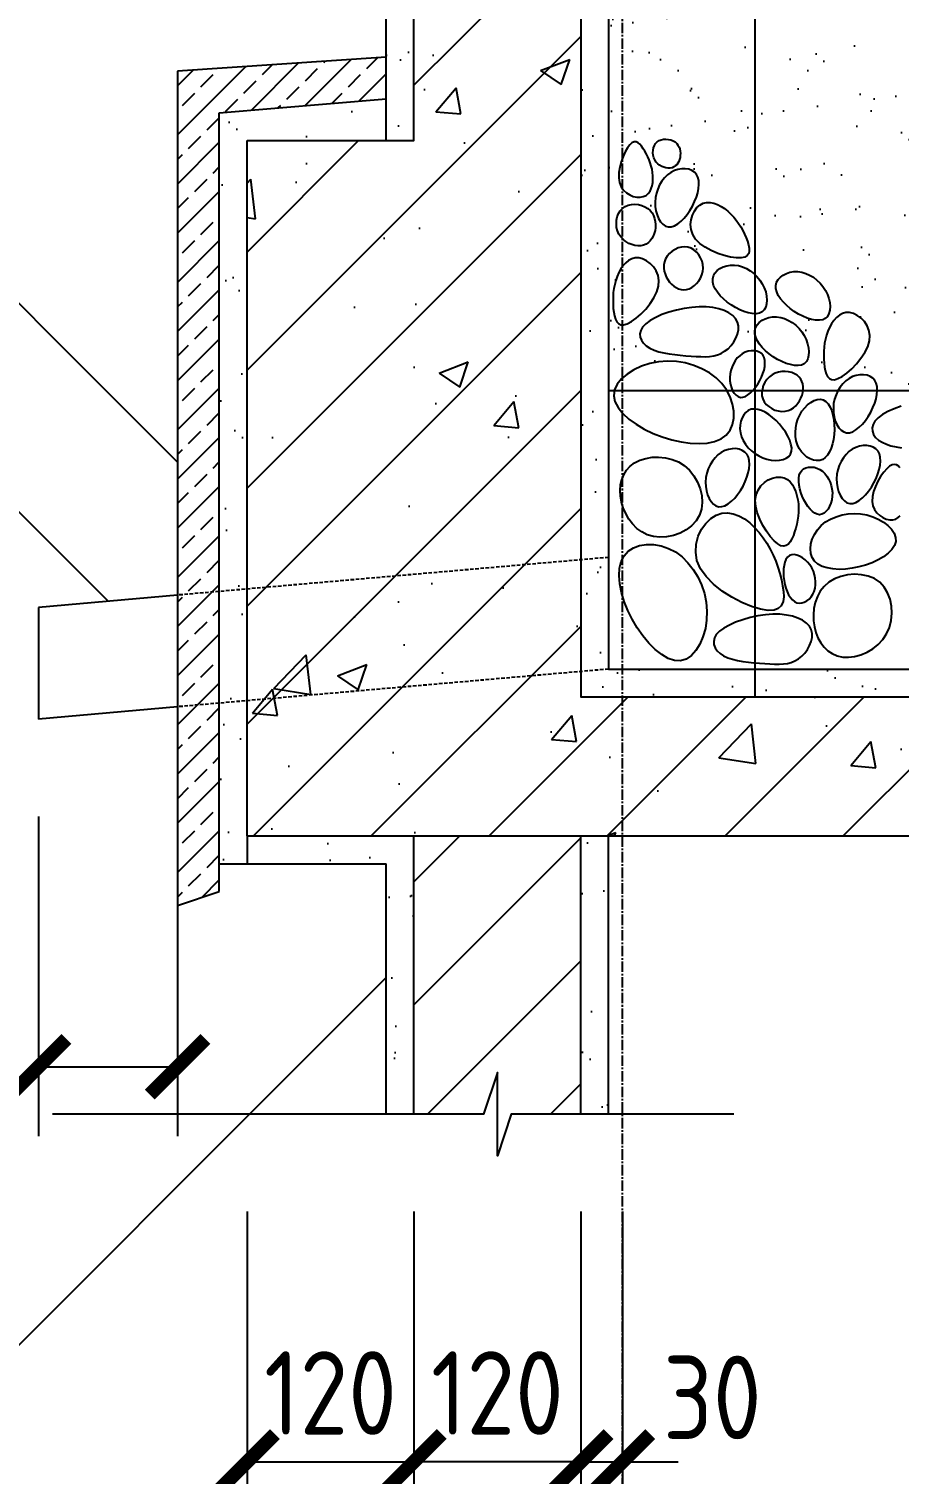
# Model space of a CAD drawing. Extents: x 105561 to 193510, y -55932 to 89115.
# Drawn here: x 110392 to 111018, y -7795 to -6756 of the extents above; entities that cross this region are included whole.
import ezdxf

# ---------------------------------------------------------------- set-up
doc = ezdxf.new("R2010")
doc.units = 0
doc.header["$LTSCALE"] = 10
doc.header["$MEASUREMENT"] = 0
doc.header["$PDMODE"] = 3
doc.linetypes.add('CENTER2', pattern=[1.125, 0.75, -0.125, 0.125, -0.125])
doc.linetypes.add('HIDDEN', pattern=[0.375, 0.25, -0.125])
doc.layers.get('0').update_dxf_attribs({"linetype": 'CONTINUOUS'})
doc.layers.get('DEFPOINTS').update_dxf_attribs({"linetype": 'CONTINUOUS'})
for name, color, linetype in [('填充', 8, 'CONTINUOUS'), ('标注', 7, 'CONTINUOUS'), ('结构', 5, 'CONTINUOUS'), ('轴线', 6, 'CENTER2'), ('门窗楼梯', 7, 'CONTINUOUS')]:
    doc.layers.add(name, color=color, linetype=linetype)
doc.styles.add('GB', font='gbenor.shx', dxfattribs={"bigfont": 'gbcbig.shx'})
doc.dimstyles.new('20', dxfattribs={"dimscale": 20, "dimtxt": 3, "dimasz": 2, "dimexe": 2.5, "dimexo": 3.5, "dimgap": 1, "dimtad": 1, "dimdec": 0, "dimzin": 12, "dimtxsty": 'GB', "dimblk1": 'ARCHTICK', "dimblk2": 'ARCHTICK', "dimsah": 1, "dimcen": 1, "dimclrd": 256, "dimclre": 256, "dimazin": 3, "dimtfac": 1, "dimtdec": 4, "dimtmove": 0, "dimatfit": 3, "dimtolj": 1})
pattern_1 = [(37.5, (132467.31, -950.55), (-1.8898, 57.80471), [0, -45.6, 0, -51, 0, -48.75]), (7.5, (132467.31, -950.55), (53.0933, 84.66438), [0, -24.6, 0, -41.1, 0, -15.75]), (327.5, (132430.41, -950.55), (93.42426, 0.16977), [0, -15, 0, -54, 0, -70.5]), (317.5, (132430.41, -950.55), (90.1838, 26.33027), [0, -7.5, 0, -35.4, 0, -40.5])]

# ---------------------------------------------------------------- blocks, each defined once
blk = doc.blocks.new('_ARCHTICK')
at = {"color": 0, "linetype": 'BYBLOCK', "const_width": 0.25}
blk.add_lwpolyline([(-0.5, -0.5), (0.5, 0.5)], dxfattribs=at)
blk = doc.blocks.new('*D283')
at = {"linetype": 'BYBLOCK'}
for p, q in [((110789.3, -7606), (110789.3, -7836)), ((110819.3, -7606), (110819.3, -7836)), ((110789.3, -7786), (110749.3, -7786)), ((110789.3, -7786), (110819.3, -7786)), ((110789.3, -7786), (110819.3, -7786)), ((110819.3, -7786), (110859.3, -7786))]:
    blk.add_line(p, q, dxfattribs=at)
at = {"layer": 'DEFPOINTS', "color": 0, "linetype": 'BYBLOCK'}
for p in [(110789.3, -7536), (110819.3, -7536), (110819.3, -7786)]:
    blk.add_point(p, dxfattribs=at)
at = {"linetype": 'BYBLOCK', "xscale": 40, "yscale": 40, "zscale": 40}
blk.add_blockref('_ARCHTICK', (110789.3, -7786), dxfattribs=at)
at = {"linetype": 'BYBLOCK', "xscale": 40, "yscale": 40, "zscale": 40, "rotation": 180}
blk.add_blockref('_ARCHTICK', (110819.3, -7786), dxfattribs=at)
at = {"color": 0, "linetype": 'BYBLOCK', "insert": (110883.9, -7739.7), "char_height": 60, "attachment_point": 5, "style": 'GB'}
blk.add_mtext('\\A1;30', dxfattribs=at)
blk = doc.blocks.new('*D284')
at = {"linetype": 'BYBLOCK'}
for p, q in [((110549.3, -7606), (110549.3, -7836)), ((110669.3, -7606), (110669.3, -7836)), ((110549.3, -7786), (110669.3, -7786))]:
    blk.add_line(p, q, dxfattribs=at)
at = {"layer": 'DEFPOINTS', "color": 0, "linetype": 'BYBLOCK'}
for p in [(110549.3, -7536), (110669.3, -7536), (110669.3, -7786)]:
    blk.add_point(p, dxfattribs=at)
at = {"linetype": 'BYBLOCK', "xscale": 40, "yscale": 40, "zscale": 40, "rotation": 180}
blk.add_blockref('_ARCHTICK', (110549.3, -7786), dxfattribs=at)
at = {"linetype": 'BYBLOCK', "xscale": 40, "yscale": 40, "zscale": 40}
blk.add_blockref('_ARCHTICK', (110669.3, -7786), dxfattribs=at)
at = {"color": 0, "linetype": 'BYBLOCK', "insert": (110609.3, -7736.5), "char_height": 60, "attachment_point": 5, "style": 'GB'}
blk.add_mtext('\\A1;120', dxfattribs=at)
blk = doc.blocks.new('*D285')
at = {"linetype": 'BYBLOCK'}
for p, q in [((110669.3, -7606), (110669.3, -7836)), ((110789.3, -7606), (110789.3, -7836)), ((110789.3, -7786), (110669.3, -7786))]:
    blk.add_line(p, q, dxfattribs=at)
at = {"layer": 'DEFPOINTS', "color": 0, "linetype": 'BYBLOCK'}
for p in [(110669.3, -7536), (110789.3, -7536), (110669.3, -7786)]:
    blk.add_point(p, dxfattribs=at)
at = {"linetype": 'BYBLOCK', "xscale": 40, "yscale": 40, "zscale": 40, "rotation": 180}
blk.add_blockref('_ARCHTICK', (110669.3, -7786), dxfattribs=at)
at = {"linetype": 'BYBLOCK', "xscale": 40, "yscale": 40, "zscale": 40}
blk.add_blockref('_ARCHTICK', (110789.3, -7786), dxfattribs=at)
at = {"color": 0, "linetype": 'BYBLOCK', "insert": (110729.3, -7736.5), "char_height": 60, "attachment_point": 5, "style": 'GB'}
blk.add_mtext('\\A1;120', dxfattribs=at)
blk = doc.blocks.new('*D286')
at = {"linetype": 'BYBLOCK'}
for p, q in [((110399.3, -7321.9), (110399.3, -7551.9)), ((110499.3, -7321.9), (110499.3, -7551.9)), ((110399.3, -7501.9), (110499.3, -7501.9))]:
    blk.add_line(p, q, dxfattribs=at)
at = {"layer": 'DEFPOINTS', "color": 0, "linetype": 'BYBLOCK'}
for p in [(110399.3, -7251.9), (110499.3, -7251.9), (110499.3, -7501.9)]:
    blk.add_point(p, dxfattribs=at)
at = {"linetype": 'BYBLOCK', "xscale": 40, "yscale": 40, "zscale": 40, "rotation": 180}
blk.add_blockref('_ARCHTICK', (110399.3, -7501.9), dxfattribs=at)
at = {"linetype": 'BYBLOCK', "xscale": 40, "yscale": 40, "zscale": 40}
blk.add_blockref('_ARCHTICK', (110499.3, -7501.9), dxfattribs=at)
at = {"color": 0, "linetype": 'BYBLOCK', "insert": (110327.8, -7452.4), "char_height": 60, "attachment_point": 5, "style": 'GB'}
blk.add_mtext('\\A1;100', dxfattribs=at)

msp = doc.modelspace()

# ---------------------------------------------------------------- hatches: boundary and pattern name
at = {"layer": '填充'}
h = msp.add_hatch(dxfattribs=at)
h.set_pattern_fill('AR-SAND,_O', color=1, scale=30)
h.set_pattern_definition(pattern_1)
h.paths.add_polyline_path([(110809.3, -6416), (110649.3, -6406), (110649.3, -6836), (110669.3, -6836), (110669.3, -6436), (110789.3, -6436), (110789.3, -7236), (111152.6, -7236), (111152.6, -7216), (110809.3, -7216)])
h.paths.add_polyline_path([(110669.3, -7336), (110549.3, -7336), (110549.3, -7356), (110649.3, -7356), (110649.3, -7536), (110669.3, -7536)])
h.paths.add_polyline_path([(110789.3, -7536), (110809.3, -7536), (110809.3, -7336), (110789.3, -7336)])
h = msp.add_hatch(dxfattribs=at)
h.set_pattern_fill('钢筋混凝土', color=256, scale=30, style=0)
h.set_pattern_definition([(45, (132467.31, -950.55), (-42.4264, 42.4264), []), (50, (132467.3, -950.55), (215.178, -18.8256), [22.5, -247.5]), (355, (132467.3, -950.55), (-41.6254, 225.6576), [18, -198]), (100.4514, (132485.24, -952.12), (173.5528, 206.8319), [19.122, -210.3426]), (46.1842, (132467.3, -890.55), (320.1723, -49.6557), [33.75, -371.25]), (96.6356, (132494, -894.7), (280.399, 292.2354), [28.683, -315.514]), (351.1842, (132467.3, -890.55), (280.3986, 292.2356), [27, -297]), (21, (132497.3, -905.55), (179.0721, -120.7857), [22.5, -247.5]), (326, (132497.3, -905.55), (72.9946, 217.545), [18, -198]), (71.4514, (132512.23, -915.61), (252.0668, 96.7591), [19.122, -210.3426]), (37.5, (132467.31, -950.55), (3.64796, 99.86816), [0, -195.6, 0, -201, 0, -198.75]), (7.5, (132467.31, -950.55), (78.92086, 118.3235), [0, -114.6, 0, -191.1, 0, -75.75]), (327.5, (132400.41, -950.55), (160.14673, -6.76646), [0, -75, 0, -234, 0, -310.5]), (317.5, (132370.41, -950.55), (174.95585, 30.0315), [0, -97.5, 0, -155.4, 0, -220.5])])
h.paths.add_polyline_path([(110789.3, -6436), (110669.3, -6436), (110669.3, -6836), (110549.3, -6836), (110549.3, -7336), (111152.6, -7336), (111152.6, -7236), (110789.3, -7236)])
h = msp.add_hatch(dxfattribs=at)
h.set_pattern_fill('AR-SAND,_O', color=256, scale=30)
h.set_pattern_definition(pattern_1)
h.paths.add_polyline_path([(111152.6, -6516), (110809.3, -6516), (110809.3, -7016), (110813.5, -7016), (110813.6, -7015.2), (110815.5, -7011.2), (110818.5, -7007.3), (110822.6, -7003.9), (110827.4, -7000.8), (110833, -6998.2), (110839, -6996.3), (110845.2, -6995.1), (110851.7, -6994.6), (110858.1, -6994.9), (110864.5, -6995.9), (110870.6, -6997.7), (110876.4, -7000), (110881.8, -7003), (110886.6, -7006.6), (110890.8, -7010.7), (110894.2, -7015.3), (110894.5, -7016), (110898.6, -7016), (110897.6, -7013.7), (110897, -7011.3), (110896.6, -7008.8), (110896.5, -7006.3), (110896.7, -7003.7), (110897.3, -7001.2), (110898.1, -6998.7), (110899.1, -6996.4), (110900.4, -6994.3), (110901.9, -6992.3), (110903.7, -6990.7), (110905.5, -6989.3), (110907.6, -6988.2), (110909.7, -6987.5), (110911.8, -6987.2), (110913.9, -6987.1), (110915.9, -6987.4), (110917.7, -6988.1), (110919.2, -6989.1), (110920.4, -6990.4), (110921.2, -6992), (110921.7, -6994), (110921.8, -6996.1), (110921.6, -6998.5), (110921.1, -7001), (110920.3, -7003.5), (110919.3, -7006.1), (110918, -7008.6), (110916.6, -7011.1), (110915, -7013.4), (110913.2, -7015.5), (110912.7, -7016), (110919.7, -7016), (110919.9, -7014.6), (110920.6, -7012.2), (110921.8, -7009.9), (110923.2, -7007.7), (110925, -7005.9), (110927, -7004.3), (110929.2, -7003.2), (110931.5, -7002.4), (110933.9, -7002), (110936.4, -7001.9), (110938.7, -7002.2), (110941, -7002.7), (110943, -7003.6), (110944.9, -7004.7), (110946.3, -7006), (110947.5, -7007.5), (110948.4, -7009.2), (110949, -7011), (110949.3, -7013), (110949.3, -7015), (110949.2, -7016), (110974.2, -7016), (110975.9, -7013.3), (110977.8, -7010.9), (110979.9, -7008.8), (110982.3, -7007), (110984.8, -7005.7), (110987.4, -7004.8), (110990.1, -7004.4), (110992.7, -7004.3), (110995.2, -7004.7), (110997.4, -7005.5), (110999.3, -7006.8), (111000.8, -7008.4), (111001.8, -7010.5), (111002.4, -7012.9), (111002.5, -7015.6), (111002.5, -7016), (111152.6, -7016), (111152.6, -6946), (111122.6, -6936), (111182.6, -6936), (111152.6, -6926)])
h.paths.add_polyline_path([(110859.2, -6839.2), (110860, -6840.6), (110860.5, -6842), (110860.8, -6843.5), (110861, -6845.1), (110860.9, -6846.7), (110860.7, -6848.2), (110860.3, -6849.6), (110859.8, -6851), (110859.1, -6852.2), (110858.3, -6853.3), (110857.3, -6854.2), (110856.2, -6854.9), (110855, -6855.5), (110853.6, -6855.8), (110852.1, -6855.8), (110850.6, -6855.6), (110849, -6855.2), (110847.5, -6854.5), (110846, -6853.7), (110844.7, -6852.6), (110843.5, -6851.4), (110842.5, -6849.9), (110841.8, -6848.3), (110841.4, -6846.5), (110841.2, -6844.7), (110841.3, -6842.9), (110841.7, -6841.2), (110842.3, -6839.6), (110843.1, -6838.1), (110844.3, -6836.9), (110845.6, -6836), (110847.2, -6835.4), (110848.9, -6835), (110850.6, -6834.9), (110852.4, -6835.1), (110854.1, -6835.5), (110855.7, -6836.1), (110857.1, -6836.9), (110858.3, -6838)], flags=16)
h.paths.add_polyline_path([(110872.6, -6860.3), (110873.6, -6862.4), (110874.2, -6864.8), (110874.3, -6867.5), (110874.1, -6870.4), (110873.5, -6873.5), (110872.5, -6876.7), (110871.2, -6879.9), (110869.6, -6883.1), (110867.8, -6886.2), (110865.8, -6889.1), (110863.6, -6891.7), (110861.4, -6894), (110859, -6895.8), (110856.7, -6897.2), (110854.4, -6897.9), (110852.2, -6898), (110850.2, -6897.4), (110848.3, -6896.2), (110846.7, -6894.3), (110845.3, -6892.1), (110844.2, -6889.4), (110843.3, -6886.5), (110842.9, -6883.4), (110842.7, -6880.2), (110843, -6877), (110843.7, -6873.8), (110844.7, -6870.8), (110846, -6867.9), (110847.6, -6865.2), (110849.5, -6862.8), (110851.7, -6860.7), (110854, -6858.9), (110856.6, -6857.6), (110859.2, -6856.7), (110861.9, -6856.3), (110864.5, -6856.2), (110867, -6856.6), (110869.2, -6857.4), (110871.1, -6858.6)], flags=16)
h.paths.add_polyline_path([(110895, -6886.7), (110897.2, -6888.8), (110899.3, -6891), (110901.1, -6893.3), (110902.8, -6895.7), (110904.4, -6898.1), (110905.8, -6900.7), (110907.1, -6903.3), (110908.2, -6905.8), (110909.2, -6908.4), (110910, -6910.9), (110910.5, -6913.3), (110910.5, -6915.4), (110910.1, -6917.2), (110909, -6918.7), (110907.2, -6919.7), (110904.6, -6920.3), (110901.2, -6920.3), (110897.1, -6919.7), (110892.5, -6918.6), (110887.8, -6917.1), (110883.2, -6915.1), (110878.8, -6912.7), (110875, -6910), (110871.9, -6906.9), (110869.9, -6903.5), (110868.7, -6900), (110868.3, -6896.4), (110868.7, -6892.9), (110869.6, -6889.6), (110871, -6886.7), (110872.9, -6884.2), (110875, -6882.3), (110877.3, -6881), (110879.8, -6880.5), (110882.4, -6880.5), (110885, -6881), (110887.6, -6881.9), (110890.2, -6883.3), (110892.7, -6884.9)], flags=16)
h.paths.add_polyline_path([(110953.9, -6932.7), (110956.6, -6934.3), (110959.2, -6936.3), (110961.5, -6938.5), (110963.5, -6941), (110965.3, -6943.7), (110966.7, -6946.6), (110967.7, -6949.5), (110968.4, -6952.5), (110968.6, -6955.4), (110968.4, -6958), (110967.8, -6960.4), (110966.8, -6962.4), (110965.2, -6963.9), (110963.3, -6964.8), (110960.9, -6965.2), (110958.2, -6965.1), (110955.3, -6964.6), (110952.2, -6963.6), (110949.1, -6962.3), (110945.9, -6960.7), (110942.9, -6958.9), (110940, -6956.8), (110937.4, -6954.5), (110935, -6952.2), (110933, -6949.7), (110931.4, -6947.3), (110930.3, -6944.8), (110929.7, -6942.4), (110929.6, -6940.1), (110930.2, -6937.9), (110931.3, -6935.9), (110932.9, -6934.2), (110934.8, -6932.7), (110937.2, -6931.5), (110939.7, -6930.7), (110942.5, -6930.2), (110945.4, -6930.2), (110948.3, -6930.6), (110951.1, -6931.5)], flags=16)
h.paths.add_polyline_path([(110834.3, -6841.8), (110835.5, -6843.7), (110836.6, -6845.7), (110837.6, -6847.7), (110838.5, -6849.9), (110839.3, -6852.1), (110840, -6854.3), (110840.6, -6856.6), (110841, -6858.9), (110841.2, -6861.3), (110841.2, -6863.7), (110841.1, -6866.1), (110840.7, -6868.4), (110840, -6870.5), (110839.1, -6872.4), (110837.8, -6874.1), (110836.3, -6875.4), (110834.3, -6876.2), (110832.1, -6876.7), (110829.6, -6876.6), (110827, -6876.1), (110824.5, -6875.1), (110822.1, -6873.6), (110820, -6871.7), (110818.3, -6869.2), (110817.2, -6866.2), (110816.7, -6862.8), (110816.8, -6859), (110817.4, -6855.1), (110818.4, -6851.2), (110819.7, -6847.4), (110821.2, -6844), (110822.9, -6841.2), (110824.5, -6839), (110826.1, -6837.6), (110827.7, -6837), (110829.1, -6837), (110830.5, -6837.6), (110831.8, -6838.6), (110833.1, -6840.1)], flags=16)
h.paths.add_polyline_path([(110985.4, -6960.4), (110988.2, -6961.7), (110990.9, -6963.7), (110993.3, -6966.1), (110995.2, -6969.1), (110996.6, -6972.4), (110997.2, -6976.1), (110996.9, -6980), (110995.7, -6984.2), (110993.6, -6988.4), (110990.8, -6992.5), (110987.6, -6996.5), (110984.2, -7000), (110980.7, -7003.1), (110977.3, -7005.5), (110974.3, -7007.1), (110971.8, -7007.9), (110969.7, -7007.8), (110968.1, -7007), (110966.8, -7005.6), (110965.8, -7003.7), (110965.1, -7001.4), (110964.7, -6998.8), (110964.4, -6996.1), (110964.2, -6993.2), (110964.1, -6990.4), (110964.1, -6987.5), (110964.4, -6984.5), (110964.7, -6981.6), (110965.3, -6978.7), (110966.1, -6975.8), (110967.1, -6973), (110968.3, -6970.3), (110969.7, -6967.7), (110971.4, -6965.3), (110973.3, -6963.2), (110975.3, -6961.5), (110977.6, -6960.3), (110980, -6959.7), (110982.7, -6959.7)], flags=16)
h.paths.add_polyline_path([(110911.2, -6929.6), (110913.7, -6931.6), (110916, -6933.8), (110918.1, -6936.3), (110919.8, -6939), (110921.2, -6941.8), (110922.3, -6944.8), (110922.9, -6947.8), (110923.1, -6950.7), (110923, -6953.3), (110922.4, -6955.7), (110921.3, -6957.7), (110919.8, -6959.2), (110917.8, -6960.1), (110915.4, -6960.5), (110912.7, -6960.4), (110909.8, -6959.9), (110906.7, -6958.9), (110903.6, -6957.6), (110900.5, -6956), (110897.4, -6954.1), (110894.6, -6952.1), (110891.9, -6949.8), (110889.6, -6947.5), (110887.6, -6945), (110886, -6942.5), (110884.8, -6940.1), (110884.2, -6937.7), (110884.2, -6935.4), (110884.7, -6933.2), (110885.8, -6931.2), (110887.4, -6929.5), (110889.4, -6928), (110891.7, -6926.8), (110894.3, -6926), (110897, -6925.5), (110899.9, -6925.5), (110902.8, -6925.9), (110905.7, -6926.8), (110908.5, -6928)], flags=16)
h.paths.add_polyline_path([(110870.7, -6914.5), (110872.6, -6916.2), (110874.2, -6918.1), (110875.5, -6920.4), (110876.5, -6922.7), (110877.1, -6925.2), (110877.3, -6927.7), (110877.1, -6930.2), (110876.4, -6932.6), (110875.4, -6934.8), (110874.2, -6936.9), (110872.6, -6938.8), (110871, -6940.3), (110869.1, -6941.6), (110867.2, -6942.5), (110865.3, -6943.1), (110863.4, -6943.2), (110861.5, -6943), (110859.6, -6942.5), (110857.9, -6941.7), (110856.2, -6940.6), (110854.6, -6939.3), (110853.2, -6937.7), (110851.9, -6935.9), (110850.8, -6934), (110849.9, -6931.9), (110849.3, -6929.8), (110849, -6927.6), (110849.1, -6925.4), (110849.5, -6923.2), (110850.3, -6921.1), (110851.5, -6919.1), (110853.1, -6917.2), (110855, -6915.6), (110857.1, -6914.2), (110859.3, -6913.2), (110861.7, -6912.5), (110864.1, -6912.3), (110866.4, -6912.5), (110868.7, -6913.3)], flags=16)
h.paths.add_polyline_path([(110839.2, -6886.2), (110840.6, -6887.9), (110841.7, -6889.9), (110842.4, -6891.9), (110842.9, -6894.1), (110843.1, -6896.4), (110843, -6898.6), (110842.7, -6900.7), (110842.2, -6902.8), (110841.4, -6904.7), (110840.5, -6906.5), (110839.3, -6908), (110837.9, -6909.3), (110836.3, -6910.4), (110834.5, -6911.1), (110832.6, -6911.6), (110830.5, -6911.7), (110828.3, -6911.4), (110826, -6910.8), (110823.8, -6909.9), (110821.7, -6908.6), (110819.8, -6907.1), (110818.1, -6905.3), (110816.7, -6903.2), (110815.8, -6900.9), (110815.1, -6898.4), (110814.9, -6895.8), (110815, -6893.3), (110815.5, -6890.8), (110816.4, -6888.5), (110817.6, -6886.4), (110819.2, -6884.7), (110821.2, -6883.4), (110823.4, -6882.5), (110825.8, -6882), (110828.3, -6881.8), (110830.8, -6882), (110833.3, -6882.6), (110835.5, -6883.5), (110837.5, -6884.7)], flags=16)
h.paths.add_polyline_path([(110938.7, -6965.3), (110941.4, -6966.9), (110944, -6968.8), (110946.3, -6971), (110948.3, -6973.5), (110950.1, -6976.2), (110951.5, -6979.1), (110952.5, -6982.1), (110953.2, -6985.1), (110953.4, -6987.9), (110953.2, -6990.6), (110952.6, -6993), (110951.6, -6994.9), (110950, -6996.4), (110948.1, -6997.4), (110945.7, -6997.8), (110943, -6997.7), (110940.1, -6997.1), (110937, -6996.2), (110933.9, -6994.9), (110930.7, -6993.3), (110927.7, -6991.4), (110924.8, -6989.3), (110922.2, -6987.1), (110919.8, -6984.7), (110917.8, -6982.3), (110916.2, -6979.8), (110915.1, -6977.3), (110914.5, -6974.9), (110914.4, -6972.6), (110915, -6970.5), (110916.1, -6968.5), (110917.7, -6966.7), (110919.7, -6965.2), (110922, -6964.1), (110924.5, -6963.2), (110927.3, -6962.8), (110930.2, -6962.7), (110933.1, -6963.2), (110935.9, -6964)], flags=16)
h.paths.add_polyline_path([(110895.9, -6959.8), (110898.6, -6961.8), (110900.7, -6964), (110902.1, -6966.5), (110902.7, -6969.3), (110902.7, -6972.1), (110902.1, -6975.1), (110900.9, -6978), (110899.3, -6980.8), (110897.4, -6983.3), (110895.2, -6985.6), (110892.8, -6987.5), (110890.3, -6989), (110887.7, -6990.1), (110884.9, -6990.8), (110882, -6991.2), (110878.9, -6991.4), (110875.7, -6991.3), (110872.3, -6991.2), (110868.6, -6990.9), (110864.8, -6990.7), (110860.9, -6990.3), (110856.9, -6989.9), (110852.9, -6989.4), (110849, -6988.7), (110845.4, -6987.8), (110842, -6986.7), (110839, -6985.3), (110836.4, -6983.6), (110834.4, -6981.7), (110832.9, -6979.6), (110832, -6977.3), (110831.9, -6974.9), (110832.4, -6972.5), (110833.8, -6970.1), (110836.1, -6967.7), (110839.2, -6965.3), (110843.2, -6963.2), (110847.7, -6961.1), (110852.7, -6959.4), (110858.1, -6957.9), (110863.6, -6956.7), (110869.1, -6955.9), (110874.5, -6955.5), (110879.6, -6955.5), (110884.3, -6956), (110888.7, -6956.9), (110892.5, -6958.2)], flags=16)
h.paths.add_polyline_path([(110839.3, -6924.3), (110841.6, -6926.8), (110843.6, -6929.7), (110844.9, -6933), (110845.5, -6936.7), (110845.3, -6940.7), (110844, -6944.8), (110841.9, -6949), (110839.2, -6953.2), (110836, -6957.1), (110832.6, -6960.7), (110829.1, -6963.7), (110825.7, -6966.1), (110822.7, -6967.8), (110820.1, -6968.5), (110818.1, -6968.4), (110816.4, -6967.6), (110815.2, -6966.2), (110814.2, -6964.3), (110813.5, -6962), (110813, -6959.4), (110812.7, -6956.7), (110812.5, -6953.9), (110812.5, -6951), (110812.5, -6948.1), (110812.7, -6945.2), (110813.1, -6942.3), (110813.7, -6939.4), (110814.5, -6936.5), (110815.4, -6933.7), (110816.7, -6930.9), (110818.1, -6928.3), (110819.8, -6925.9), (110821.6, -6923.9), (110823.7, -6922.2), (110826, -6921), (110828.4, -6920.3), (110831, -6920.3), (110833.8, -6921), (110836.6, -6922.4)], flags=16)
h = msp.add_hatch(dxfattribs=at)
h.set_pattern_fill('ANSI33', color=256, scale=100, style=0)
h.set_pattern_definition([(45, (132467.308, -950.548), (-17.67767, 17.67767), []), (45, (132484.986, -950.548), (-17.67767, 17.67767), [12.5, -6.25])])
h.paths.add_polyline_path([(110529.3, -6816), (110649.3, -6806), (110649.3, -6776), (110499.3, -6786), (110499.3, -7386), (110529.3, -7376)])
h = msp.add_hatch(dxfattribs=at)
h.set_pattern_fill('AR-SAND,_O', color=1, scale=30)
h.set_pattern_definition(pattern_1)
h.paths.add_polyline_path([(110529.3, -6816), (110529.3, -7356), (110549.3, -7356), (110549.3, -7336), (110549.3, -6836), (110649.3, -6836), (110649.3, -6806)])
h = msp.add_hatch(dxfattribs=at)
h.set_pattern_fill('ANSI31', color=256, scale=500, style=0)
h.set_pattern_definition([(45, (132467.31, -950.55), (-44.19417, 44.19417), [])])
h.paths.add_polyline_path([(110789.3, -7336), (110669.3, -7336), (110669.3, -7536), (110719.3, -7536), (110729.3, -7506), (110729.3, -7566), (110739.3, -7536), (110789.3, -7536)])

# ---------------------------------------------------------------- linework, layer by layer
for points in [[(110817.2, -6866.2), (110818.3, -6869.2), (110820, -6871.7), (110822.1, -6873.6), (110824.5, -6875.1), (110827, -6876.1), (110829.6, -6876.6), (110832.1, -6876.7), (110834.3, -6876.2), (110836.3, -6875.4), (110837.8, -6874.1), (110839.1, -6872.4), (110840, -6870.5), (110840.7, -6868.4), (110841.1, -6866.1), (110841.2, -6863.7), (110841.2, -6861.3), (110841, -6858.9), (110840.6, -6856.6), (110840, -6854.3), (110839.3, -6852.1), (110838.5, -6849.9), (110837.6, -6847.7), (110836.6, -6845.7), (110835.5, -6843.7), (110834.3, -6841.8), (110833.1, -6840.1), (110831.8, -6838.6), (110830.5, -6837.6), (110829.1, -6837), (110827.7, -6837), (110826.1, -6837.6), (110824.5, -6839), (110822.9, -6841.2), (110821.2, -6844), (110819.7, -6847.4), (110818.4, -6851.2), (110817.4, -6855.1), (110816.8, -6859), (110816.7, -6862.8)], [(110842.5, -6849.9), (110841.8, -6848.3), (110841.4, -6846.5), (110841.2, -6844.7), (110841.3, -6842.9), (110841.7, -6841.2), (110842.3, -6839.6), (110843.1, -6838.1), (110844.3, -6836.9), (110845.6, -6836), (110847.2, -6835.4), (110848.9, -6835), (110850.6, -6834.9), (110852.4, -6835.1), (110854.1, -6835.5), (110855.7, -6836.1), (110857.1, -6836.9), (110858.3, -6838), (110859.2, -6839.2), (110860, -6840.6), (110860.5, -6842), (110860.8, -6843.5), (110861, -6845.1), (110860.9, -6846.7), (110860.7, -6848.2), (110860.3, -6849.6), (110859.8, -6851), (110859.1, -6852.2), (110858.3, -6853.3), (110857.3, -6854.2), (110856.2, -6854.9), (110855, -6855.5), (110853.6, -6855.8), (110852.1, -6855.8), (110850.6, -6855.6), (110849, -6855.2), (110847.5, -6854.5), (110846, -6853.7), (110844.7, -6852.6), (110843.5, -6851.4)], [(110872.6, -6860.3), (110871.1, -6858.6), (110869.2, -6857.4), (110867, -6856.6), (110864.5, -6856.2), (110861.9, -6856.3), (110859.2, -6856.7), (110856.6, -6857.6), (110854, -6858.9), (110851.7, -6860.7), (110849.5, -6862.8), (110847.6, -6865.2), (110846, -6867.9), (110844.7, -6870.8), (110843.7, -6873.8), (110843, -6877), (110842.7, -6880.2), (110842.9, -6883.4), (110843.3, -6886.5), (110844.2, -6889.4), (110845.3, -6892.1), (110846.7, -6894.3), (110848.3, -6896.2), (110850.2, -6897.4), (110852.2, -6898), (110854.4, -6897.9), (110856.7, -6897.2), (110859, -6895.8), (110861.4, -6894), (110863.6, -6891.7), (110865.8, -6889.1), (110867.8, -6886.2), (110869.6, -6883.1), (110871.2, -6879.9), (110872.5, -6876.7), (110873.5, -6873.5), (110874.1, -6870.4), (110874.3, -6867.5), (110874.2, -6864.8), (110873.6, -6862.4)], [(110816.7, -6903.2), (110815.8, -6900.9), (110815.1, -6898.4), (110814.9, -6895.8), (110815, -6893.3), (110815.5, -6890.8), (110816.4, -6888.5), (110817.6, -6886.4), (110819.2, -6884.7), (110821.2, -6883.4), (110823.4, -6882.5), (110825.8, -6882), (110828.3, -6881.8), (110830.8, -6882), (110833.3, -6882.6), (110835.5, -6883.5), (110837.5, -6884.7), (110839.2, -6886.2), (110840.6, -6887.9), (110841.7, -6889.9), (110842.4, -6891.9), (110842.9, -6894.1), (110843.1, -6896.4), (110843, -6898.6), (110842.7, -6900.7), (110842.2, -6902.8), (110841.4, -6904.7), (110840.5, -6906.5), (110839.3, -6908), (110837.9, -6909.3), (110836.3, -6910.4), (110834.5, -6911.1), (110832.6, -6911.6), (110830.5, -6911.7), (110828.3, -6911.4), (110826, -6910.8), (110823.8, -6909.9), (110821.7, -6908.6), (110819.8, -6907.1), (110818.1, -6905.3)], [(110871.9, -6906.9), (110869.9, -6903.5), (110868.7, -6900), (110868.3, -6896.4), (110868.7, -6892.9), (110869.6, -6889.6), (110871, -6886.7), (110872.9, -6884.2), (110875, -6882.3), (110877.3, -6881), (110879.8, -6880.5), (110882.4, -6880.5), (110885, -6881), (110887.6, -6881.9), (110890.2, -6883.3), (110892.7, -6884.9), (110895, -6886.7), (110897.2, -6888.8), (110899.3, -6891), (110901.1, -6893.3), (110902.8, -6895.7), (110904.4, -6898.1), (110905.8, -6900.7), (110907.1, -6903.3), (110908.2, -6905.8), (110909.2, -6908.4), (110910, -6910.9), (110910.5, -6913.3), (110910.5, -6915.4), (110910.1, -6917.2), (110909, -6918.7), (110907.2, -6919.7), (110904.6, -6920.3), (110901.2, -6920.3), (110897.1, -6919.7), (110892.5, -6918.6), (110887.8, -6917.1), (110883.2, -6915.1), (110878.8, -6912.7), (110875, -6910)], [(110845.3, -6940.7), (110845.5, -6936.7), (110844.9, -6933), (110843.6, -6929.7), (110841.6, -6926.8), (110839.3, -6924.3), (110836.6, -6922.4), (110833.8, -6921), (110831, -6920.3), (110828.4, -6920.3), (110826, -6921), (110823.7, -6922.2), (110821.6, -6923.9), (110819.8, -6925.9), (110818.1, -6928.3), (110816.7, -6930.9), (110815.4, -6933.7), (110814.5, -6936.5), (110813.7, -6939.4), (110813.1, -6942.3), (110812.7, -6945.2), (110812.5, -6948.1), (110812.5, -6951), (110812.5, -6953.9), (110812.7, -6956.7), (110813, -6959.4), (110813.5, -6962), (110814.2, -6964.3), (110815.2, -6966.2), (110816.4, -6967.6), (110818.1, -6968.4), (110820.1, -6968.5), (110822.7, -6967.8), (110825.7, -6966.1), (110829.1, -6963.7), (110832.6, -6960.7), (110836, -6957.1), (110839.2, -6953.2), (110841.9, -6949), (110844, -6944.8)], [(110877.3, -6927.7), (110877.1, -6925.2), (110876.5, -6922.7), (110875.5, -6920.4), (110874.2, -6918.1), (110872.6, -6916.2), (110870.7, -6914.5), (110868.7, -6913.3), (110866.4, -6912.5), (110864.1, -6912.3), (110861.7, -6912.5), (110859.3, -6913.2), (110857.1, -6914.2), (110855, -6915.6), (110853.1, -6917.2), (110851.5, -6919.1), (110850.3, -6921.1), (110849.5, -6923.2), (110849.1, -6925.4), (110849, -6927.6), (110849.3, -6929.8), (110849.9, -6931.9), (110850.8, -6934), (110851.9, -6935.9), (110853.2, -6937.7), (110854.6, -6939.3), (110856.2, -6940.6), (110857.9, -6941.7), (110859.6, -6942.5), (110861.5, -6943), (110863.4, -6943.2), (110865.3, -6943.1), (110867.2, -6942.5), (110869.1, -6941.6), (110871, -6940.3), (110872.6, -6938.8), (110874.2, -6936.9), (110875.4, -6934.8), (110876.4, -6932.6), (110877.1, -6930.2)], [(110884.2, -6935.4), (110884.7, -6933.2), (110885.8, -6931.2), (110887.4, -6929.5), (110889.4, -6928), (110891.7, -6926.8), (110894.3, -6926), (110897, -6925.5), (110899.9, -6925.5), (110902.8, -6925.9), (110905.7, -6926.8), (110908.5, -6928), (110911.2, -6929.6), (110913.7, -6931.6), (110916, -6933.8), (110918.1, -6936.3), (110919.8, -6939), (110921.2, -6941.8), (110922.3, -6944.8), (110922.9, -6947.8), (110923.1, -6950.7), (110923, -6953.3), (110922.4, -6955.7), (110921.3, -6957.7), (110919.8, -6959.2), (110917.8, -6960.1), (110915.4, -6960.5), (110912.7, -6960.4), (110909.8, -6959.9), (110906.7, -6958.9), (110903.6, -6957.6), (110900.5, -6956), (110897.4, -6954.1), (110894.6, -6952.1), (110891.9, -6949.8), (110889.6, -6947.5), (110887.6, -6945), (110886, -6942.5), (110884.8, -6940.1), (110884.2, -6937.7)], [(110929.6, -6940.1), (110930.2, -6937.9), (110931.3, -6935.9), (110932.9, -6934.2), (110934.8, -6932.7), (110937.2, -6931.5), (110939.7, -6930.7), (110942.5, -6930.2), (110945.4, -6930.2), (110948.3, -6930.6), (110951.1, -6931.5), (110953.9, -6932.7), (110956.6, -6934.3), (110959.2, -6936.3), (110961.5, -6938.5), (110963.5, -6941), (110965.3, -6943.7), (110966.7, -6946.6), (110967.7, -6949.5), (110968.4, -6952.5), (110968.6, -6955.4), (110968.4, -6958), (110967.8, -6960.4), (110966.8, -6962.4), (110965.2, -6963.9), (110963.3, -6964.8), (110960.9, -6965.2), (110958.2, -6965.1), (110955.3, -6964.6), (110952.2, -6963.6), (110949.1, -6962.3), (110945.9, -6960.7), (110942.9, -6958.9), (110940, -6956.8), (110937.4, -6954.5), (110935, -6952.2), (110933, -6949.7), (110931.4, -6947.3), (110930.3, -6944.8), (110929.7, -6942.4)], [(110892.8, -6987.5), (110895.2, -6985.6), (110897.4, -6983.3), (110899.3, -6980.8), (110900.9, -6978), (110902.1, -6975.1), (110902.7, -6972.1), (110902.7, -6969.3), (110902.1, -6966.5), (110900.7, -6964), (110898.6, -6961.8), (110895.9, -6959.8), (110892.5, -6958.2), (110888.7, -6956.9), (110884.3, -6956), (110879.6, -6955.5), (110874.5, -6955.5), (110869.1, -6955.9), (110863.6, -6956.7), (110858.1, -6957.9), (110852.7, -6959.4), (110847.7, -6961.1), (110843.2, -6963.2), (110839.2, -6965.3), (110836.1, -6967.7), (110833.8, -6970.1), (110832.4, -6972.5), (110831.9, -6974.9), (110832, -6977.3), (110832.9, -6979.6), (110834.4, -6981.7), (110836.4, -6983.6), (110839, -6985.3), (110842, -6986.7), (110845.4, -6987.8), (110849, -6988.7), (110852.9, -6989.4), (110856.9, -6989.9), (110860.9, -6990.3), (110864.8, -6990.7), (110868.6, -6990.9), (110872.3, -6991.2), (110875.7, -6991.3), (110878.9, -6991.4), (110882, -6991.2), (110884.9, -6990.8), (110887.7, -6990.1), (110890.3, -6989)], [(110996.9, -6980), (110997.2, -6976.1), (110996.6, -6972.4), (110995.2, -6969.1), (110993.3, -6966.1), (110990.9, -6963.7), (110988.2, -6961.7), (110985.4, -6960.4), (110982.7, -6959.7), (110980, -6959.7), (110977.6, -6960.3), (110975.3, -6961.5), (110973.3, -6963.2), (110971.4, -6965.3), (110969.7, -6967.7), (110968.3, -6970.3), (110967.1, -6973), (110966.1, -6975.8), (110965.3, -6978.7), (110964.7, -6981.6), (110964.4, -6984.5), (110964.1, -6987.5), (110964.1, -6990.4), (110964.2, -6993.2), (110964.4, -6996.1), (110964.7, -6998.8), (110965.1, -7001.4), (110965.8, -7003.7), (110966.8, -7005.6), (110968.1, -7007), (110969.7, -7007.8), (110971.8, -7007.9), (110974.3, -7007.1), (110977.3, -7005.5), (110980.7, -7003.1), (110984.2, -7000), (110987.6, -6996.5), (110990.8, -6992.5), (110993.6, -6988.4), (110995.7, -6984.2)], [(110914.4, -6972.6), (110915, -6970.5), (110916.1, -6968.5), (110917.7, -6966.7), (110919.7, -6965.2), (110922, -6964.1), (110924.5, -6963.2), (110927.3, -6962.8), (110930.2, -6962.7), (110933.1, -6963.2), (110935.9, -6964), (110938.7, -6965.3), (110941.4, -6966.9), (110944, -6968.8), (110946.3, -6971), (110948.3, -6973.5), (110950.1, -6976.2), (110951.5, -6979.1), (110952.5, -6982.1), (110953.2, -6985.1), (110953.4, -6987.9), (110953.2, -6990.6), (110952.6, -6993), (110951.6, -6994.9), (110950, -6996.4), (110948.1, -6997.4), (110945.7, -6997.8), (110943, -6997.7), (110940.1, -6997.1), (110937, -6996.2), (110933.9, -6994.9), (110930.7, -6993.3), (110927.7, -6991.4), (110924.8, -6989.3), (110922.2, -6987.1), (110919.8, -6984.7), (110917.8, -6982.3), (110916.2, -6979.8), (110915.1, -6977.3), (110914.5, -6974.9)], [(110920.4, -6990.4), (110919.2, -6989.1), (110917.7, -6988.1), (110915.9, -6987.4), (110913.9, -6987.1), (110911.8, -6987.2), (110909.7, -6987.5), (110907.6, -6988.2), (110905.5, -6989.3), (110903.7, -6990.7), (110901.9, -6992.3), (110900.4, -6994.3), (110899.1, -6996.4), (110898.1, -6998.7), (110897.3, -7001.2), (110896.7, -7003.7), (110896.5, -7006.3), (110896.6, -7008.8), (110897, -7011.3), (110897.6, -7013.7), (110898.5, -7015.8), (110899.7, -7017.6), (110901, -7019.1), (110902.5, -7020.1), (110904.1, -7020.6), (110905.8, -7020.5), (110907.7, -7019.9), (110909.5, -7018.8), (110911.4, -7017.3), (110913.2, -7015.5), (110915, -7013.4), (110916.6, -7011.1), (110918, -7008.6), (110919.3, -7006.1), (110920.3, -7003.5), (110921.1, -7001), (110921.6, -6998.5), (110921.8, -6996.1), (110921.7, -6994), (110921.2, -6992)], [(110893.9, -7047.7), (110896.7, -7044.2), (110898.5, -7040.1), (110899.4, -7035.5), (110899.4, -7030.5), (110898.5, -7025.4), (110896.7, -7020.2), (110894.2, -7015.3), (110890.8, -7010.7), (110886.6, -7006.6), (110881.8, -7003), (110876.4, -7000), (110870.6, -6997.7), (110864.5, -6995.9), (110858.1, -6994.9), (110851.7, -6994.6), (110845.2, -6995.1), (110839, -6996.3), (110833, -6998.2), (110827.4, -7000.8), (110822.6, -7003.9), (110818.5, -7007.3), (110815.5, -7011.2), (110813.6, -7015.2), (110813, -7019.5), (110813.9, -7023.7), (110816.1, -7028), (110819.5, -7032.2), (110823.9, -7036.2), (110829.1, -7040), (110835, -7043.4), (110841.3, -7046.5), (110847.9, -7049.1), (110854.7, -7051.2), (110861.5, -7052.7), (110868.1, -7053.6), (110874.4, -7053.9), (110880.3, -7053.5), (110885.6, -7052.3), (110890.2, -7050.4)], [(110927, -7004.3), (110925, -7005.9), (110923.2, -7007.7), (110921.8, -7009.9), (110920.6, -7012.2), (110919.9, -7014.6), (110919.5, -7017), (110919.6, -7019.4), (110920.2, -7021.7), (110921.2, -7023.8), (110922.7, -7025.7), (110924.6, -7027.3), (110926.7, -7028.6), (110929, -7029.7), (110931.4, -7030.4), (110933.8, -7030.7), (110936.2, -7030.6), (110938.4, -7030.1), (110940.4, -7029.3), (110942.3, -7028.1), (110944, -7026.6), (110945.4, -7024.9), (110946.7, -7023.1), (110947.7, -7021.1), (110948.5, -7019.1), (110949, -7017), (110949.3, -7015), (110949.3, -7013), (110949, -7011), (110948.4, -7009.2), (110947.5, -7007.5), (110946.3, -7006), (110944.9, -7004.7), (110943, -7003.6), (110941, -7002.7), (110938.7, -7002.2), (110936.4, -7001.9), (110933.9, -7002), (110931.5, -7002.4), (110929.2, -7003.2)], [(111000.8, -7008.4), (110999.3, -7006.8), (110997.4, -7005.5), (110995.2, -7004.7), (110992.7, -7004.3), (110990.1, -7004.4), (110987.4, -7004.8), (110984.8, -7005.7), (110982.3, -7007), (110979.9, -7008.8), (110977.8, -7010.9), (110975.9, -7013.3), (110974.2, -7016), (110972.9, -7018.9), (110971.9, -7021.9), (110971.2, -7025.1), (110971, -7028.3), (110971.1, -7031.5), (110971.6, -7034.6), (110972.4, -7037.5), (110973.5, -7040.2), (110974.9, -7042.5), (110976.6, -7044.3), (110978.4, -7045.5), (110980.5, -7046.1), (110982.6, -7046), (110984.9, -7045.3), (110987.2, -7043.9), (110989.6, -7042.1), (110991.9, -7039.8), (110994, -7037.2), (110996, -7034.3), (110997.9, -7031.2), (110999.4, -7028), (111000.7, -7024.8), (111001.7, -7021.6), (111002.3, -7018.5), (111002.5, -7015.6), (111002.4, -7012.9), (111001.8, -7010.5)], [(110963.3, -7065.2), (110961.2, -7065.9), (110958.9, -7066.1), (110956.6, -7065.7), (110954.2, -7064.8), (110952, -7063.5), (110949.9, -7061.8), (110948, -7059.8), (110946.4, -7057.4), (110945.2, -7054.8), (110944.3, -7051.9), (110943.8, -7048.8), (110943.7, -7045.7), (110943.9, -7042.5), (110944.5, -7039.4), (110945.5, -7036.3), (110946.8, -7033.4), (110948.4, -7030.6), (110950.4, -7028.1), (110952.5, -7026), (110954.8, -7024.2), (110957.1, -7022.9), (110959.4, -7022.1), (110961.7, -7021.9), (110963.7, -7022.3), (110965.6, -7023.5), (110967.2, -7025.3), (110968.6, -7027.6), (110969.8, -7030.3), (110970.6, -7033.4), (110971.3, -7036.7), (110971.6, -7040.2), (110971.8, -7043.8), (110971.6, -7047.3), (110971.1, -7050.8), (110970.4, -7054), (110969.5, -7057.1), (110968.3, -7059.7), (110966.8, -7062.1), (110965.2, -7063.9)], [(110911.9, -7029.2), (110909.8, -7030.1), (110908, -7031.4), (110906.5, -7033.2), (110905.3, -7035.4), (110904.4, -7037.8), (110903.9, -7040.5), (110903.8, -7043.3), (110904.2, -7046.1), (110905, -7049), (110906.2, -7051.7), (110907.8, -7054.3), (110909.8, -7056.8), (110912, -7059), (110914.5, -7061), (110917.3, -7062.7), (110920.2, -7064.1), (110923.2, -7065.1), (110926.3, -7065.7), (110929.4, -7066), (110932.2, -7065.8), (110934.8, -7065.3), (110937.1, -7064.4), (110938.9, -7063.1), (110940.2, -7061.4), (110940.9, -7059.3), (110941, -7056.9), (110940.5, -7054.2), (110939.6, -7051.4), (110938.2, -7048.5), (110936.5, -7045.5), (110934.5, -7042.7), (110932.3, -7039.9), (110929.8, -7037.3), (110927.3, -7035), (110924.6, -7033), (110921.9, -7031.3), (110919.2, -7030.1), (110916.6, -7029.3), (110914.2, -7029)], [(111003.1, -7059.3), (111001.6, -7057.6), (110999.7, -7056.4), (110997.5, -7055.6), (110995, -7055.2), (110992.4, -7055.2), (110989.7, -7055.7), (110987.1, -7056.6), (110984.6, -7057.9), (110982.2, -7059.6), (110980.1, -7061.7), (110978.2, -7064.1), (110976.5, -7066.8), (110975.2, -7069.7), (110974.2, -7072.8), (110973.5, -7075.9), (110973.3, -7079.1), (110973.4, -7082.3), (110973.9, -7085.5), (110974.7, -7088.4), (110975.8, -7091), (110977.2, -7093.3), (110978.9, -7095.1), (110980.7, -7096.4), (110982.8, -7097), (110984.9, -7096.9), (110987.2, -7096.1), (110989.6, -7094.8), (110991.9, -7092.9), (110994.2, -7090.6), (110996.3, -7088), (110998.3, -7085.1), (111000.2, -7082.1), (111001.7, -7078.9), (111003, -7075.7), (111004, -7072.5), (111004.6, -7069.4), (111004.8, -7066.5), (111004.7, -7063.7), (111004.1, -7061.3)], [(110863.7, -7069.7), (110867.5, -7073), (110870.7, -7077), (110873.3, -7081.5), (110875.2, -7086.3), (110876.4, -7091.2), (110876.7, -7096.1), (110876.2, -7100.9), (110874.7, -7105.4), (110872.3, -7109.4), (110869, -7112.9), (110865.1, -7115.9), (110860.7, -7118.2), (110855.9, -7119.9), (110851, -7120.9), (110846.2, -7121.2), (110841.5, -7120.7), (110837.1, -7119.4), (110833.2, -7117.4), (110829.6, -7114.8), (110826.5, -7111.6), (110823.8, -7108.1), (110821.6, -7104.2), (110819.9, -7100.1), (110818.6, -7095.9), (110817.9, -7091.7), (110817.6, -7087.6), (110817.9, -7083.6), (110818.8, -7079.8), (110820.2, -7076.2), (110822.2, -7073), (110824.8, -7070.1), (110828, -7067.7), (110831.8, -7065.8), (110836, -7064.5), (110840.6, -7063.7), (110845.3, -7063.5), (110850.2, -7064), (110855, -7065.2), (110859.5, -7067)], [(110908.9, -7061.6), (110907.4, -7059.9), (110905.5, -7058.7), (110903.3, -7057.9), (110900.8, -7057.5), (110898.2, -7057.6), (110895.6, -7058), (110892.9, -7058.9), (110890.4, -7060.2), (110888, -7062), (110885.9, -7064.1), (110884, -7066.5), (110882.3, -7069.2), (110881, -7072.1), (110880, -7075.1), (110879.3, -7078.3), (110879.1, -7081.5), (110879.2, -7084.7), (110879.7, -7087.8), (110880.5, -7090.7), (110881.6, -7093.4), (110883, -7095.6), (110884.7, -7097.5), (110886.5, -7098.7), (110888.6, -7099.3), (110890.7, -7099.2), (110893, -7098.5), (110895.4, -7097.1), (110897.7, -7095.3), (110900, -7093), (110902.1, -7090.4), (110904.2, -7087.5), (110906, -7084.4), (110907.5, -7081.2), (110908.8, -7078), (110909.8, -7074.8), (110910.4, -7071.7), (110910.7, -7068.8), (110910.5, -7066.1), (110909.9, -7063.7)], [(110948.2, -7073.2), (110949.5, -7072), (110951.2, -7071.2), (110953, -7070.8), (110955, -7070.7), (110957.1, -7070.9), (110959.1, -7071.5), (110961.2, -7072.5), (110963.1, -7073.7), (110964.8, -7075.3), (110966.3, -7077.2), (110967.6, -7079.3), (110968.7, -7081.5), (110969.5, -7084), (110970, -7086.5), (110970.3, -7089), (110970.2, -7091.6), (110969.8, -7094.2), (110969.2, -7096.6), (110968.3, -7098.8), (110967.2, -7100.9), (110965.8, -7102.5), (110964.4, -7103.8), (110962.8, -7104.7), (110961.1, -7105), (110959.4, -7104.7), (110957.6, -7103.9), (110955.9, -7102.6), (110954.2, -7101), (110952.6, -7099), (110951.1, -7096.7), (110949.7, -7094.2), (110948.6, -7091.6), (110947.6, -7089), (110946.9, -7086.3), (110946.4, -7083.7), (110946.1, -7081.1), (110946.2, -7078.8), (110946.5, -7076.6), (110947.2, -7074.8)], [(110914.8, -7094.6), (110915.4, -7090.7), (110916.8, -7087.3), (110918.8, -7084.3), (110921.4, -7081.9), (110924.2, -7080), (110927.2, -7078.7), (110930.2, -7077.9), (110933.1, -7077.9), (110935.7, -7078.4), (110937.9, -7079.6), (110939.9, -7081.3), (110941.5, -7083.4), (110942.9, -7085.8), (110944, -7088.5), (110944.8, -7091.3), (110945.4, -7094.3), (110945.8, -7097.2), (110945.9, -7100.2), (110945.8, -7103.2), (110945.6, -7106.1), (110945.2, -7109), (110944.6, -7111.8), (110943.9, -7114.6), (110943.1, -7117.3), (110942.2, -7120), (110941.2, -7122.4), (110940, -7124.5), (110938.7, -7126.1), (110937.1, -7127.2), (110935.3, -7127.6), (110933.3, -7127.3), (110931, -7126), (110928.4, -7123.8), (110925.6, -7120.7), (110922.9, -7116.9), (110920.3, -7112.7), (110918, -7108.2), (110916.2, -7103.5), (110915.1, -7099)], [(110875.4, -7143.8), (110872.9, -7137.8), (110872, -7131.9), (110872.3, -7126.1), (110873.8, -7120.5), (110876.2, -7115.5), (110879.3, -7111.2), (110882.9, -7107.7), (110886.8, -7105.2), (110890.8, -7103.9), (110894.9, -7103.6), (110899, -7104.3), (110903.1, -7105.8), (110907, -7108), (110910.8, -7110.8), (110914.3, -7114.1), (110917.6, -7117.7), (110920.6, -7121.5), (110923.2, -7125.5), (110925.6, -7129.7), (110927.7, -7134), (110929.5, -7138.4), (110931.1, -7142.8), (110932.5, -7147.2), (110933.6, -7151.7), (110934.5, -7156.1), (110935.1, -7160.3), (110935.3, -7164.1), (110934.8, -7167.5), (110933.5, -7170.4), (110931.4, -7172.4), (110928.3, -7173.6), (110924, -7173.8), (110918.5, -7172.9), (110912.1, -7170.9), (110905.2, -7168), (110898, -7164.3), (110891.1, -7159.9), (110884.8, -7154.9), (110879.4, -7149.5)], [(110957.5, -7138.4), (110955.8, -7135.8), (110954.8, -7132.8), (110954.5, -7129.5), (110954.8, -7126), (110955.8, -7122.5), (110957.4, -7119.1), (110959.5, -7115.8), (110962.2, -7112.8), (110965.4, -7110.2), (110969, -7108.1), (110973, -7106.4), (110977.2, -7105.1), (110981.6, -7104.4), (110986, -7104.1), (110990.6, -7104.3), (110995, -7105.1), (110999.3, -7106.4), (111003.3, -7108.1), (111007, -7110.3), (111010.2, -7112.7), (111012.8, -7115.5), (111014.6, -7118.3), (111015.7, -7121.3), (111015.8, -7124.3), (111014.9, -7127.2), (111013, -7130), (111010.4, -7132.7), (111007, -7135.2), (111003.1, -7137.5), (110998.8, -7139.5), (110994.2, -7141.2), (110989.4, -7142.5), (110984.6, -7143.5), (110979.7, -7144.1), (110975.1, -7144.3), (110970.7, -7144), (110966.6, -7143.3), (110963, -7142.2), (110959.9, -7140.5)], [(110820.4, -7134.6), (110823.4, -7131.3), (110827.2, -7128.8), (110831.6, -7127.2), (110836.5, -7126.4), (110841.7, -7126.5), (110847.1, -7127.4), (110852.4, -7129.2), (110857.4, -7131.8), (110862.2, -7135.3), (110866.4, -7139.5), (110870.2, -7144.3), (110873.5, -7149.7), (110876.1, -7155.5), (110878.2, -7161.6), (110879.5, -7167.9), (110880, -7174.3), (110879.8, -7180.7), (110878.9, -7186.9), (110877.2, -7192.8), (110875, -7198.1), (110872.1, -7202.6), (110868.9, -7206.3), (110865.1, -7208.8), (110861.1, -7210), (110856.7, -7209.8), (110852.1, -7208.3), (110847.5, -7205.6), (110842.8, -7201.9), (110838.3, -7197.3), (110833.9, -7192.1), (110829.9, -7186.3), (110826.2, -7180.2), (110823.1, -7173.8), (110820.6, -7167.4), (110818.6, -7161), (110817.4, -7154.8), (110816.9, -7149), (110817.2, -7143.5), (110818.3, -7138.7)], [(110944.7, -7168.3), (110946.5, -7168.6), (110948.3, -7168.4), (110950.1, -7167.9), (110951.8, -7166.9), (110953.5, -7165.6), (110954.9, -7164), (110956.2, -7162.2), (110957.2, -7160.1), (110957.8, -7157.9), (110958.2, -7155.5), (110958.2, -7153.1), (110957.9, -7150.6), (110957.4, -7148.1), (110956.6, -7145.6), (110955.4, -7143.3), (110954.1, -7141.1), (110952.4, -7139.2), (110950.6, -7137.4), (110948.7, -7135.9), (110946.7, -7134.8), (110944.7, -7134), (110942.8, -7133.7), (110941, -7133.8), (110939.4, -7134.4), (110938, -7135.5), (110936.9, -7137.1), (110936.1, -7139.1), (110935.5, -7141.4), (110935.2, -7143.9), (110935.1, -7146.7), (110935.2, -7149.5), (110935.5, -7152.3), (110936.1, -7155.1), (110936.8, -7157.8), (110937.7, -7160.3), (110938.8, -7162.5), (110940.1, -7164.5), (110941.5, -7166.2), (110943.1, -7167.4)], [(111009.3, -7190.6), (111011.3, -7186), (111012.6, -7181), (111013, -7175.8), (111012.8, -7170.7), (111011.8, -7165.7), (111010, -7161.1), (111007.6, -7157), (111004.4, -7153.5), (111000.5, -7150.9), (110996, -7149.1), (110991.2, -7148.1), (110986.2, -7147.8), (110981.2, -7148.2), (110976.3, -7149.3), (110971.8, -7151.1), (110967.7, -7153.5), (110964.3, -7156.5), (110961.6, -7160), (110959.5, -7163.9), (110958, -7168), (110957, -7172.4), (110956.6, -7176.9), (110956.7, -7181.3), (110957.3, -7185.6), (110958.4, -7189.7), (110959.9, -7193.6), (110961.9, -7197.1), (110964.3, -7200.2), (110967.1, -7202.8), (110970.2, -7204.9), (110973.8, -7206.4), (110977.7, -7207.3), (110981.9, -7207.5), (110986.3, -7206.9), (110990.8, -7205.7), (110995.2, -7203.9), (110999.4, -7201.4), (111003.2, -7198.3), (111006.6, -7194.7)], [(110945.8, -7208.7), (110948.2, -7206.7), (110950.4, -7204.5), (110952.3, -7201.9), (110953.9, -7199.1), (110955.1, -7196.2), (110955.7, -7193.2), (110955.7, -7190.4), (110955.1, -7187.6), (110953.7, -7185.1), (110951.6, -7182.9), (110948.9, -7180.9), (110945.5, -7179.3), (110941.7, -7178), (110937.3, -7177.1), (110932.6, -7176.6), (110927.5, -7176.6), (110922.1, -7177), (110916.6, -7177.8), (110911.1, -7179), (110905.8, -7180.5), (110900.7, -7182.3), (110896.2, -7184.3), (110892.2, -7186.5), (110889.1, -7188.8), (110886.8, -7191.2), (110885.4, -7193.6), (110884.9, -7196.1), (110885, -7198.4), (110885.9, -7200.7), (110887.4, -7202.8), (110889.5, -7204.7), (110892, -7206.4), (110895, -7207.8), (110898.4, -7208.9), (110902, -7209.8), (110905.9, -7210.5), (110909.9, -7211), (110913.9, -7211.4), (110917.8, -7211.8), (110921.6, -7212), (110925.3, -7212.3), (110928.7, -7212.4), (110931.9, -7212.5), (110935, -7212.3), (110937.9, -7211.9), (110940.7, -7211.2), (110943.3, -7210.1)]]:
    msp.add_lwpolyline(points, close=True, dxfattribs=at)
for points in [[(111019.8, -7027), (111014.7, -7028.8), (111010.2, -7030.8), (111006.3, -7033), (111003.1, -7035.3), (111000.8, -7037.7), (110999.5, -7040.2), (110998.9, -7042.6), (110999.1, -7045), (110999.9, -7047.2), (111001.4, -7049.4), (111003.5, -7051.3), (111006, -7052.9), (111009.1, -7054.3), (111012.4, -7055.4), (111016.1, -7056.3), (111019.9, -7057)], [(111018.7, -7071.2), (111017.6, -7069.9), (111016.3, -7069.1), (111014.9, -7068.8), (111013.3, -7069.1), (111011.4, -7070.1), (111009.4, -7072), (111007.2, -7074.5), (111005, -7077.5), (111003, -7080.9), (111001.3, -7084.6), (110999.9, -7088.3), (110999.1, -7092), (110998.9, -7095.4), (110999.4, -7098.6), (111000.6, -7101.3), (111002.2, -7103.6), (111004.3, -7105.6), (111006.6, -7107), (111009, -7108.1), (111011.5, -7108.6), (111013.7, -7108.6), (111015.8, -7108.1), (111017.6, -7107.1), (111019.1, -7105.8)]]:
    msp.add_lwpolyline(points, dxfattribs=at)
at = {"layer": '标注'}
msp.add_line((110914.7, -7236), (110914.7, -5863.5), dxfattribs=at)
for points in [[(109717.4, -6861.5), (110293.6, -6861.5), (110499.3, -7067.2)], [(109717.4, -7011.5), (110293.6, -7011.5), (110449.3, -7167.2)], [(109717.4, -7793.5), (110293.6, -7793.5), (110649.3, -7437.8)], [(110899.3, -7536), (110739.3, -7536), (110729.3, -7566), (110729.3, -7506), (110719.3, -7536), (110409.3, -7536)]]:
    msp.add_lwpolyline(points, dxfattribs=at)
at = {"layer": '结构'}
for p, q in [((110549.3, -7336), (110549.3, -6836)), ((110549.3, -7336), (111152.6, -7336)), ((110669.3, -7536), (110669.3, -7336)), ((110789.3, -7536), (110789.3, -7336))]:
    msp.add_line(p, q, dxfattribs=at)
msp.add_lwpolyline([(110549.3, -6836), (110669.3, -6836), (110669.3, -6436), (110789.3, -6436), (110789.3, -7236), (111152.6, -7236)], dxfattribs=at)
at = {"layer": '轴线'}
msp.add_line((110819.3, -7917.5), (110819.3, -6066.6), dxfattribs=at)
at = {"layer": '门窗楼梯'}
for p, q in [((110649.3, -6836), (110649.3, -6406)), ((110809.3, -6416), (110809.3, -7216)), ((110649.3, -6776), (110499.3, -6786)), ((110499.3, -6786), (110499.3, -7386)), ((110529.3, -6816), (110649.3, -6806)), ((110529.3, -7376), (110529.3, -6816)), ((111329.3, -7016), (110809.3, -7016)), ((110499.3, -7162.8), (110399.3, -7171.6)), ((110399.3, -7171.6), (110399.3, -7251.9)), ((110809.3, -7216), (111152.6, -7216)), ((110499.3, -7243.1), (110399.3, -7251.9)), ((110549.3, -7336), (110549.3, -7356)), ((110809.3, -7536), (110809.3, -7336)), ((110529.3, -7356), (110649.3, -7356)), ((110649.3, -7536), (110649.3, -7356)), ((110499.3, -7386), (110529.3, -7376)), ((110499.3, -7386), (110499.3, -7536))]:
    msp.add_line(p, q, dxfattribs=at)
at = {"layer": '门窗楼梯', "linetype": 'HIDDEN'}
for p, q in [((110809.3, -7135.7), (110499.3, -7162.8)), ((110809.3, -7216), (110499.3, -7243.1))]:
    msp.add_line(p, q, dxfattribs=at)

# ---------------------------------------------------------------- dimensions: what is measured, and where the dimension line sits
at = {"layer": '标注', "color": 1}
for base, p1, p2, angle, picture, middle in [((110499.3, -7501.9), (110399.3, -7251.9), (110499.3, -7251.9), 360, '*D286', (110327.8, -7452.4)), ((110669.3, -7786), (110549.3, -7536), (110669.3, -7536), 0, '*D284', (110609.3, -7736.5)), ((110669.3, -7786), (110789.3, -7536), (110669.3, -7536), 180, '*D285', (110729.3, -7736.5)), ((110819.3, -7786), (110789.3, -7536), (110819.3, -7536), 0, '*D283', (110883.9, -7739.7))]:
    dim = msp.add_linear_dim(base=base, p1=p1, p2=p2, angle=angle, dimstyle='20', dxfattribs=at)
    dim.commit()
    dim.dimension.update_dxf_attribs({"geometry": picture, "text_midpoint": middle, "dimtype": 161})

doc.saveas('drawing.dxf')
